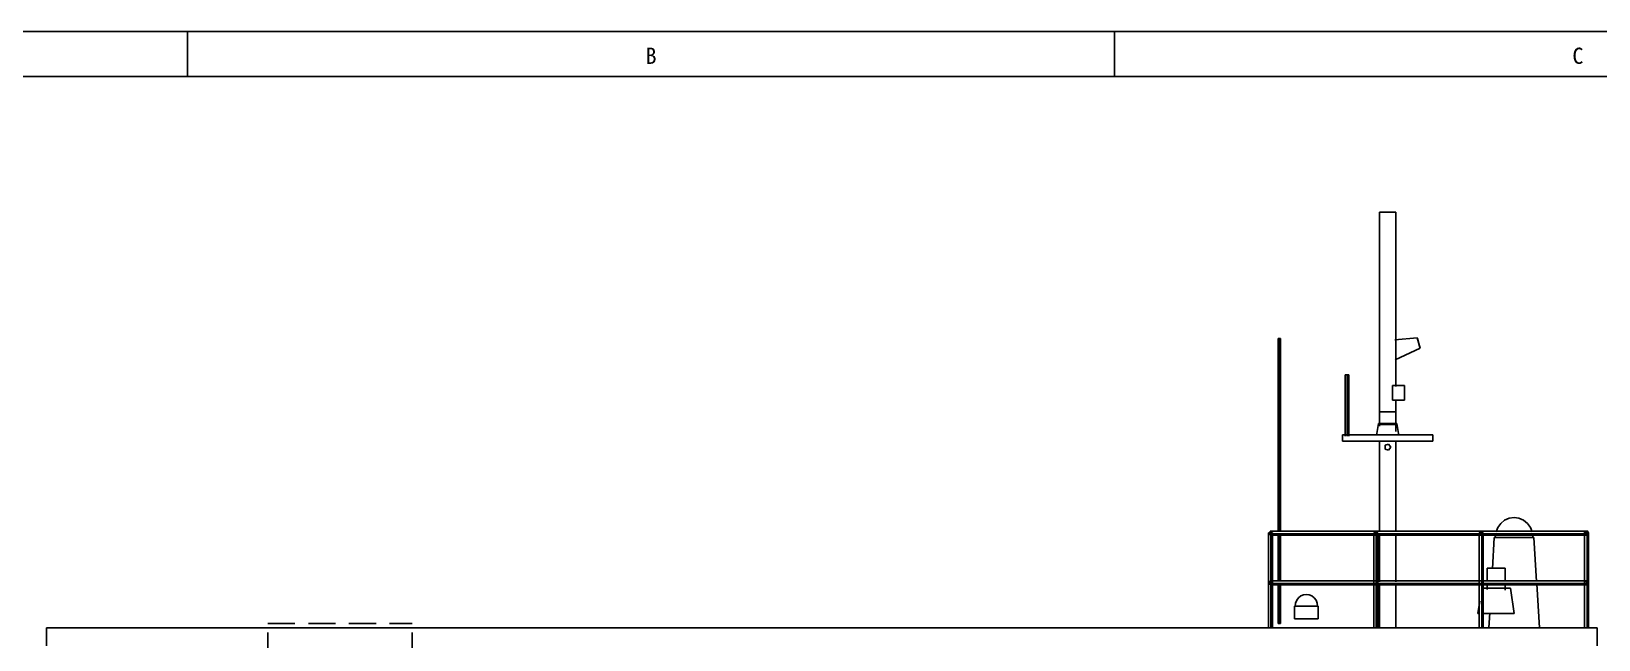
# Model space of a CAD drawing. Extents: x 5 to 836, y 5 to 589.
# Drawn here: x 95.3 to 268.9, y 521.7 to 589 of the extents above; entities that cross this region are included whole.
import ezdxf
from ezdxf.enums import TextEntityAlignment as Align

# ---------------------------------------------------------------- set-up
doc = ezdxf.new("R2010")
doc.units = 0
doc.linetypes.add('DASHED', pattern=[4.5, 3, -1.5])
for name, color, linetype in [('DETAIL', 8, 'CONTINUOUS'), ('FRAME', 7, 'CONTINUOUS'), ('MARKING', 4, 'DASHED'), ('OUTLINE', 7, 'CONTINUOUS'), ('TEXT', 7, 'CONTINUOUS'), ('THIN', 7, 'CONTINUOUS')]:
    doc.layers.add(name, color=color, linetype=linetype)

msp = doc.modelspace()

# ---------------------------------------------------------------- linework, layer by layer
at = {"layer": 'DETAIL'}
for p, q in [((244.6, 569), (246.4, 569)), ((233.36, 555), (233.64, 555)), ((233.36, 533.65), (233.36, 555)), ((233.5, 533.65), (233.5, 555)), ((233.64, 533.65), (233.64, 555)), ((248.78, 555.1), (248.8, 555.02)), ((248.8, 555.02), (249.07, 554.02)), ((249.07, 554.02), (249.09, 553.94)), ((240.8, 551), (241.2, 551)), ((240.8, 544.21), (240.8, 551)), ((241, 544.21), (241, 551)), ((241.2, 544.21), (241.2, 551)), ((246.05, 549.8), (247.35, 549.8)), ((246.05, 548.2), (246.05, 549.8)), ((247.35, 548.2), (247.35, 549.8)), ((244.6, 546.9), (246.4, 546.9)), ((244.6, 545.5), (244.6, 546.9)), ((246.05, 548.2), (247.35, 548.2)), ((246.4, 545.5), (246.4, 546.9)), ((244.5, 545.6), (246.5, 545.6)), ((244.6, 545.5), (246.4, 545.5)), ((240.5, 544.35), (250.5, 544.35)), ((240.5, 543.65), (240.5, 544.35)), ((240.5, 543.65), (250.5, 543.65)), ((245.22, 543.21), (245.61, 543.33)), ((245.22, 542.79), (245.22, 543.21)), ((245.61, 543.33), (245.85, 543)), ((250.5, 543.65), (250.5, 544.35)), ((245.22, 542.79), (245.61, 542.67)), ((245.61, 542.67), (245.85, 543)), ((232.3, 533.5), (232.75, 533.5)), ((232.3, 523), (232.3, 533.5)), ((232.5, 533.25), (232.5, 533.7)), ((232.5, 533.7), (267.5, 533.7)), ((232.5, 533.42), (267.5, 533.42)), ((232.5, 533.25), (267.5, 533.25)), ((232.58, 523), (232.58, 533.5)), ((232.75, 523), (232.75, 533.5)), ((233.36, 528.12), (233.36, 533.3)), ((233.5, 528.12), (233.5, 533.3)), ((233.64, 528.12), (233.64, 533.3)), ((243.96, 533.5), (244.42, 533.5)), ((243.96, 523), (243.96, 533.5)), ((244.24, 523), (244.24, 533.5)), ((244.42, 523), (244.42, 533.5)), ((255.63, 533.5), (256.08, 533.5)), ((255.63, 523), (255.63, 533.5)), ((255.91, 523), (255.91, 533.5)), ((256.08, 523), (256.08, 533.5)), ((257.3, 533), (261.7, 533)), ((267.3, 533.65), (267.58, 533.74)), ((267.3, 523), (267.3, 533.65)), ((267.3, 533.5), (267.75, 533.5)), ((267.3, 533.35), (267.58, 533.26)), ((267.5, 533.25), (267.5, 533.7)), ((267.58, 533.74), (267.75, 533.5)), ((267.58, 523), (267.58, 533.5)), ((267.58, 533.26), (267.75, 533.5)), ((267.75, 523), (267.75, 533.5)), ((256.5, 528.14), (256.5, 529.6)), ((258.5, 528.14), (258.5, 529.6)), ((232.5, 527.75), (232.5, 528.2)), ((232.5, 528.2), (267.5, 528.2)), ((232.5, 527.92), (267.5, 527.92)), ((232.5, 527.75), (267.5, 527.75)), ((233.36, 523.5), (233.36, 527.84)), ((233.5, 523.5), (233.5, 527.84)), ((233.64, 523.5), (233.64, 527.84)), ((256.5, 527.24), (256.5, 527.88)), ((258.5, 527.18), (258.5, 527.88)), ((267.3, 528.15), (267.58, 528.24)), ((267.3, 527.85), (267.58, 527.76)), ((267.5, 527.75), (267.5, 528.2)), ((267.58, 528.24), (267.75, 528)), ((267.58, 527.76), (267.75, 528)), ((256.01, 527.4), (259.1, 527.4)), ((235.2, 525.4), (237.8, 525.4)), ((255.5, 524.6), (255.63, 524.6)), ((256.03, 524.6), (259.5, 524.6)), ((97, 521), (97, 523)), ((97, 523), (268.7, 523)), ((233.36, 523.5), (233.64, 523.5)), ((235.2, 524), (237.8, 524)), ((268.7, 521), (268.7, 523))]:
    msp.add_line(p, q, dxfattribs=at)
at = {"layer": 'FRAME'}
msp.add_line((10, 584), (831, 584), dxfattribs=at)
at = {"layer": 'MARKING'}
for p, q in [((121.5, 523.5), (137.5, 523.5)), ((121.5, 519.5), (121.5, 523.5)), ((137.5, 519.5), (137.5, 523.5))]:
    msp.add_line(p, q, dxfattribs=at)
at = {"layer": 'OUTLINE'}
for p, q in [((244.6, 545.3), (244.6, 569)), ((246.4, 549.71), (246.4, 569)), ((246.31, 554.88), (248.78, 555.1)), ((246.34, 552.66), (249.09, 553.94)), ((248.78, 555.1), (249.09, 553.94)), ((246.4, 544.74), (246.4, 548.24)), ((244.28, 544.27), (244.5, 545.6)), ((246.5, 545.6), (246.72, 544.27)), ((244.6, 533.63), (244.6, 543.69)), ((246.4, 533.63), (246.4, 543.69)), ((257.69, 534.1), (258.02, 534.56)), ((258.02, 534.56), (258.45, 534.91)), ((258.45, 534.91), (258.96, 535.13)), ((258.96, 535.13), (259.5, 535.2)), ((259.5, 535.2), (260.04, 535.13)), ((260.04, 535.13), (260.55, 534.91)), ((260.55, 534.91), (260.98, 534.56)), ((260.98, 534.56), (261.31, 534.1)), ((244.6, 528.1), (244.6, 533.28)), ((246.4, 528.1), (246.4, 533.28)), ((257.09, 529.53), (257.3, 533)), ((257.41, 533), (257.44, 533.25)), ((257.41, 533), (261.59, 533)), ((257.5, 533.63), (257.69, 534.1)), ((261.31, 534.1), (261.5, 533.63)), ((261.56, 533.25), (261.59, 533)), ((261.7, 533), (261.99, 528.14)), ((256.5, 529.6), (258.5, 529.6)), ((244.6, 523), (244.6, 527.89)), ((246.4, 523), (246.4, 527.89)), ((262.01, 527.86), (262.3, 523)), ((235.31, 525.74), (235.43, 526.05)), ((235.43, 526.05), (235.63, 526.32)), ((235.63, 526.32), (235.88, 526.53)), ((235.88, 526.53), (236.18, 526.66)), ((236.18, 526.66), (236.5, 526.7)), ((236.5, 526.7), (236.82, 526.66)), ((236.82, 526.66), (237.12, 526.53)), ((237.12, 526.53), (237.37, 526.32)), ((237.37, 526.32), (237.57, 526.05)), ((237.57, 526.05), (237.69, 525.74)), ((255.5, 524.6), (255.7, 525.97)), ((259.1, 527.4), (259.5, 524.6)), ((235.2, 524), (235.2, 525.4)), ((235.26, 525.4), (235.31, 525.74)), ((235.26, 525.4), (237.74, 525.4)), ((237.69, 525.74), (237.74, 525.4)), ((237.8, 524), (237.8, 525.4)), ((256.7, 523), (256.8, 524.67))]:
    msp.add_line(p, q, dxfattribs=at)
at = {"layer": 'THIN'}
for p, q in [((5, 589), (836, 589)), ((112.63, 589), (112.63, 584)), ((215.25, 589), (215.25, 584))]:
    msp.add_line(p, q, dxfattribs=at)

# ---------------------------------------------------------------- texts
at = {"layer": 'TEXT'}
for s, p in [('B', (163.94, 585.4)), ('C', (266.56, 585.4))]:
    msp.add_text(s, height=1.8, dxfattribs=at).set_placement(p, align=Align.CENTER)

doc.saveas('drawing.dxf')
